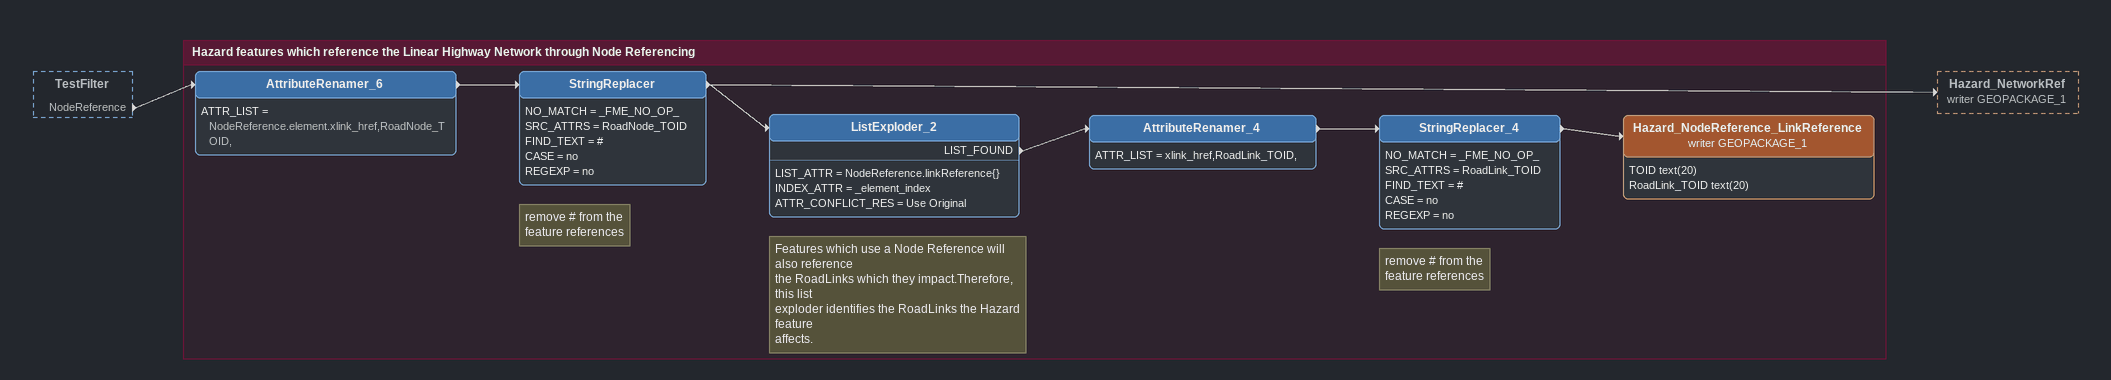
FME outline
TestFilter [outside]
    NodeReference -> AttributeRenamer_6

Bookmark: Hazard features which reference the Linear Highway Network through Node Referencing
AttributeRenamer_6
    ATTR_LIST = NodeReference.element.xlink_href,RoadNode_TOID,
    -> StringReplacer
Note: remove # from the / feature references
StringReplacer
    NO_MATCH = _FME_NO_OP_
    SRC_ATTRS = RoadNode_TOID
    FIND_TEXT = #
    CASE = no
    REGEXP = no
    -> ListExploder_2
    -> Hazard_NetworkRef (writer GEOPACKAGE_1)
Note: Features which use a Node Reference will also reference / the RoadLinks which they impact.Therefore, this list / exploder identifies the RoadLinks the Hazard feature / affects.
ListExploder_2
    LIST_ATTR = NodeReference.linkReference{}
    INDEX_ATTR = _element_index
    ATTR_CONFLICT_RES = Use Original
    LIST_FOUND -> AttributeRenamer_4
AttributeRenamer_4
    ATTR_LIST = xlink_href,RoadLink_TOID,
    -> StringReplacer_4
Note: remove # from the / feature references
StringReplacer_4
    NO_MATCH = _FME_NO_OP_
    SRC_ATTRS = RoadLink_TOID
    FIND_TEXT = #
    CASE = no
    REGEXP = no
    -> Hazard_NodeReference_LinkReference (writer GEOPACKAGE_1)
Hazard_NodeReference_LinkReference (writer GEOPACKAGE_1)
    attributes: TOID text(20), RoadLink_TOID text(20)
